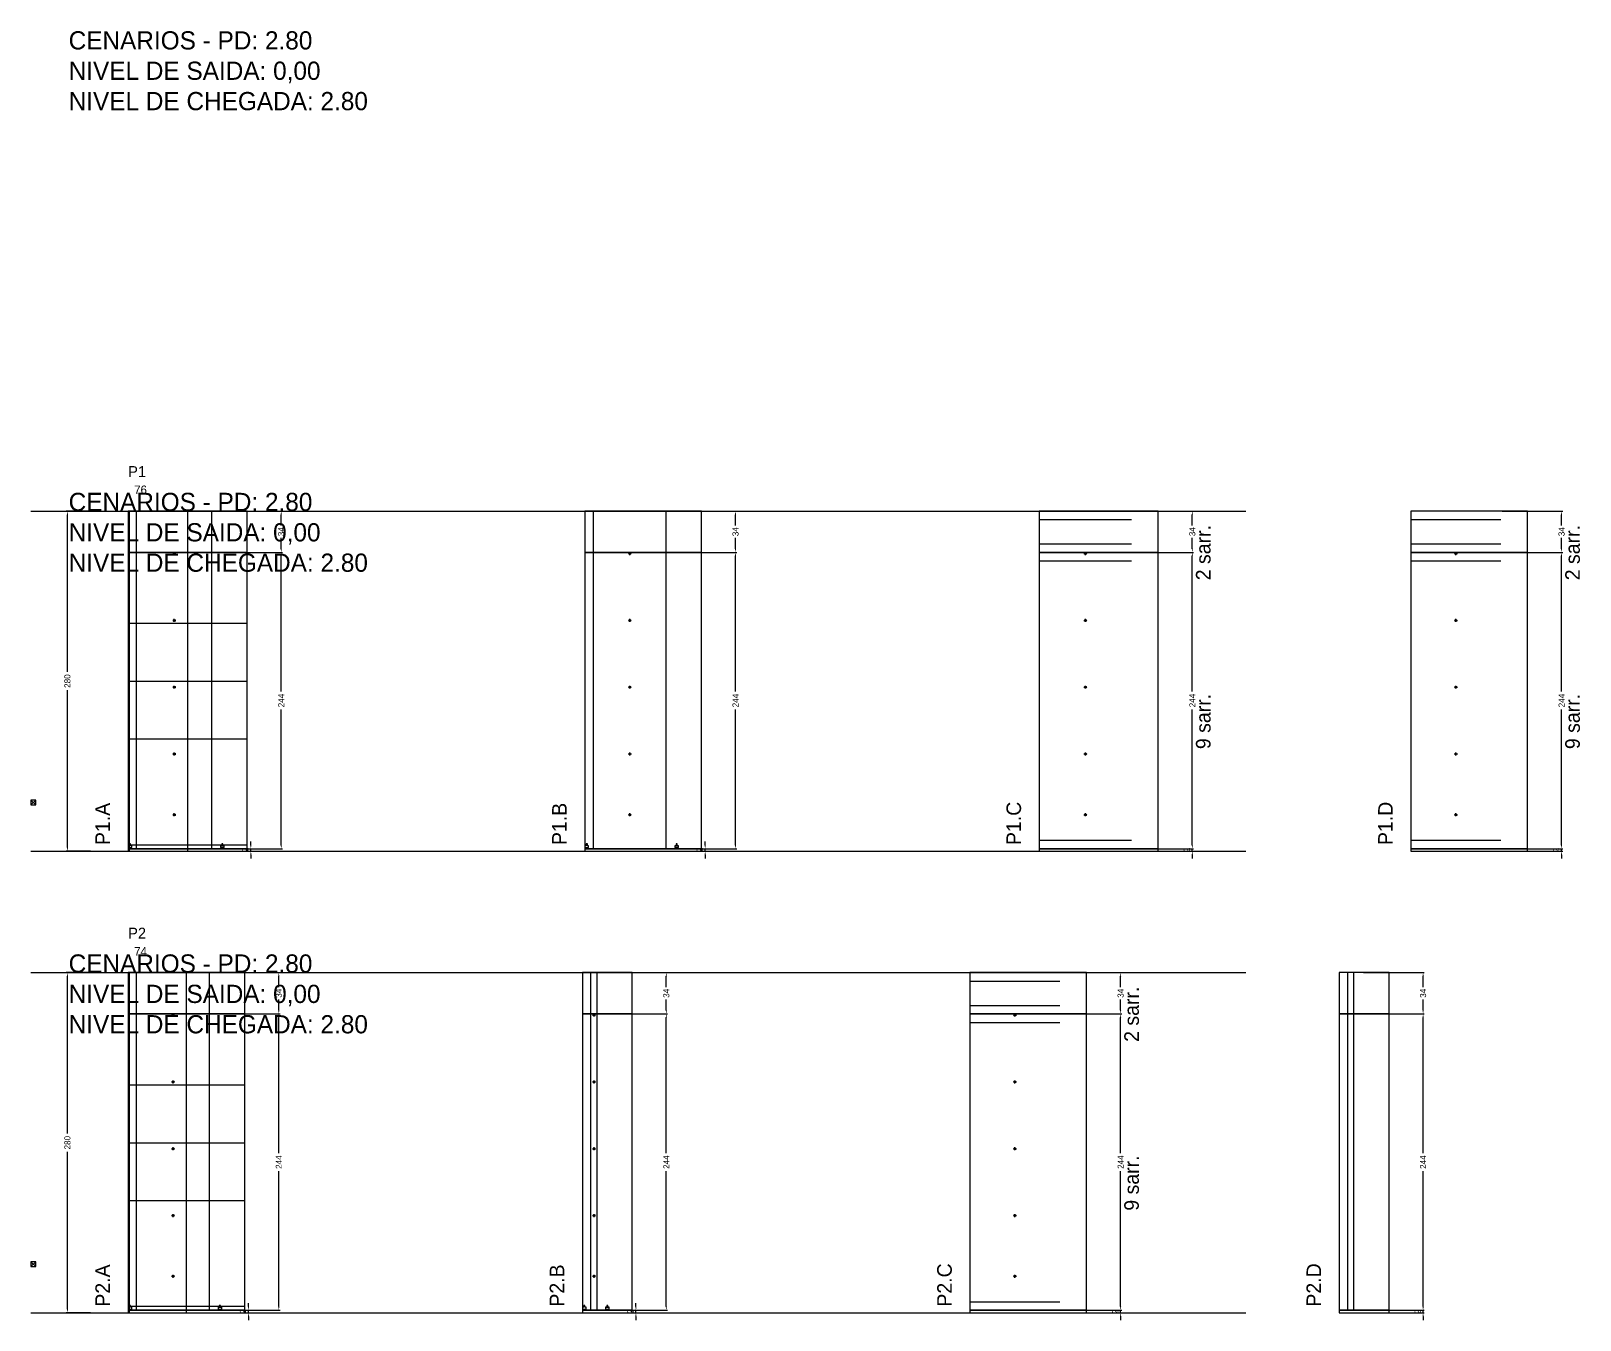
# Model space of a CAD drawing. Header units: centimetres. Extents: x -8500 to 4127, y -3806 to 295.
# Drawn here: x -7000 to -5725, y -766 to 295 of the extents above; entities that cross this region are included whole.
import ezdxf

# ---------------------------------------------------------------- set-up
doc = ezdxf.new("R2010")
doc.units = ezdxf.units.CM
doc.linetypes.add('DASHED', pattern=[2, -2])
for name, color, linetype in [('CHAPA', 140, 'Continuous'), ('COTA', 241, 'Continuous'), ('COTAS FURACAO', 16, 'Continuous'), ('Madeira', 30, 'Continuous'), ('MEIO_PONT', 160, 'Continuous'), ('NOMENCLATURA', 7, 'Continuous'), ('Nível', 160, 'Continuous'), ('Painéis', 200, 'Continuous'), ('Perfil Metálico', 150, 'Continuous'), ('SARR_2.2x7', 40, 'Continuous'), ('SARRAFO DE PRESSAO', 200, 'Continuous'), ('texto', 7, 'Continuous'), ('TEXTO_GERAL', 7, 'Continuous')]:
    doc.layers.add(name, color=color, linetype=linetype)
doc.dimstyles.new('PAINEL-NOVA', dxfattribs={"dimtxt": 5, "dimasz": 3, "dimexe": 1, "dimexo": 1, "dimgap": 1, "dimtad": 1, "dimcen": 2.5, "dimazin": 3, "dimtfac": 1, "dimtmove": 0, "dimatfit": 3})

# ---------------------------------------------------------------- blocks, each defined once
blk = doc.blocks.new('_CLOSEDFILLED')
at = {"color": 0, "linetype": 'BYBLOCK'}
blk.add_solid([(-1, 0.16), (0, 0), (-1, -0.16)], dxfattribs=at)
blk = doc.blocks.new('*D1')
for p, q in [((-6951, -100), (-6971, -100)), ((-6970, -232.5), (-6970, -103)), ((-6970, -377), (-6970, -247.5)), ((-6951, -380), (-6971, -380))]:
    blk.add_line(p, q)
at = {"layer": 'Defpoints'}
for p in [(-6950, -100), (-6970, -380), (-6950, -380)]:
    blk.add_point(p, dxfattribs=at)
at = {"layer": 'COTA', "xscale": 3, "yscale": 3}
for p, rotation in [((-6970, -100), 90), ((-6970, -380), 270)]:
    blk.add_blockref('_CLOSEDFILLED', p, dxfattribs=dict(at, rotation=rotation))
at = {"layer": 'COTA', "insert": (-6970, -240), "char_height": 5, "attachment_point": 5, "rotation": 90}
blk.add_mtext('280', dxfattribs=at)
blk = doc.blocks.new('MULDURA')
at = {"layer": 'Paineis'}
for p, q in [((0, 0), (4, 4)), ((4, 0), (0, 4))]:
    blk.add_line(p, q, dxfattribs=at)
blk.add_lwpolyline([(0, 0), (4, 0), (4, 4), (0, 4)], close=True, dxfattribs=at)
blk = doc.blocks.new('*D3')
for p, q in [((-6843, -134), (-6793, -134)), ((-6794, -248.5), (-6794, -137)), ((-6794, -375), (-6794, -263.5)), ((-6843, -378), (-6793, -378))]:
    blk.add_line(p, q)
at = {"layer": 'Defpoints'}
for p in [(-6844, -134), (-6844, -378), (-6794, -378)]:
    blk.add_point(p, dxfattribs=at)
at = {"layer": 'COTA', "xscale": 3, "yscale": 3}
for p, rotation in [((-6794, -134), 90), ((-6794, -378), 270)]:
    blk.add_blockref('_CLOSEDFILLED', p, dxfattribs=dict(at, rotation=rotation))
at = {"layer": 'COTA', "insert": (-6794, -256), "char_height": 5, "attachment_point": 5, "rotation": 90}
blk.add_mtext('244', dxfattribs=at)
blk = doc.blocks.new('*D4')
for p, q in [((-6843, -100), (-6793, -100)), ((-6794, -112), (-6794, -103)), ((-6794, -131), (-6794, -122)), ((-6843, -134), (-6793, -134))]:
    blk.add_line(p, q)
at = {"layer": 'Defpoints'}
for p in [(-6844, -100), (-6844, -134), (-6794, -134)]:
    blk.add_point(p, dxfattribs=at)
at = {"layer": 'COTA', "xscale": 3, "yscale": 3}
for p, rotation in [((-6794, -100), 90), ((-6794, -134), 270)]:
    blk.add_blockref('_CLOSEDFILLED', p, dxfattribs=dict(at, rotation=rotation))
at = {"layer": 'COTA', "insert": (-6794, -117), "char_height": 5, "attachment_point": 5, "rotation": 90}
blk.add_mtext('34', dxfattribs=at)
blk = doc.blocks.new('SLIPTEE')
at = {"layer": 'Paineis'}
blk.add_lwpolyline([(0, 0), (3, 0), (3, 1.5), (2, 1.5), (2, 3), (1, 3), (1, 1.5), (0, 1.5)], close=True, dxfattribs=at)
blk = doc.blocks.new('SLIPTDD')
at = {"layer": 'Paineis'}
blk.add_line((0, 1.5), (3, 1.5), dxfattribs=at)
blk.add_lwpolyline([(0, 0), (3, 0), (3, 1.5), (2, 1.5), (2, 3), (1, 3), (1, 1.5), (0, 1.5)], close=True, dxfattribs=at)
blk = doc.blocks.new('furacao')
at = {"layer": 'COTAS FURACAO'}
for p, q in [((-1.2, 0), (1.2, 0)), ((0, -1.2), (0, 1.2))]:
    blk.add_line(p, q, dxfattribs=at)
blk.add_circle((0, 0), 0.8, dxfattribs=at)
blk = doc.blocks.new('*D6')
for p, q in [((-6469, -134), (-6419, -134)), ((-6420, -248.5), (-6420, -137)), ((-6420, -375), (-6420, -263.5)), ((-6469, -378), (-6419, -378))]:
    blk.add_line(p, q)
at = {"layer": 'Defpoints'}
for p in [(-6470, -134), (-6470, -378), (-6420, -378)]:
    blk.add_point(p, dxfattribs=at)
at = {"layer": 'COTA', "xscale": 3, "yscale": 3}
for p, rotation in [((-6420, -134), 90), ((-6420, -378), 270)]:
    blk.add_blockref('_CLOSEDFILLED', p, dxfattribs=dict(at, rotation=rotation))
at = {"layer": 'COTA', "insert": (-6420, -256), "char_height": 5, "attachment_point": 5, "rotation": 90}
blk.add_mtext('244', dxfattribs=at)
blk = doc.blocks.new('*D7')
for p, q in [((-6469, -100), (-6419, -100)), ((-6420, -112), (-6420, -103)), ((-6420, -131), (-6420, -122)), ((-6469, -134), (-6419, -134))]:
    blk.add_line(p, q)
at = {"layer": 'Defpoints'}
for p in [(-6470, -100), (-6470, -134), (-6420, -134)]:
    blk.add_point(p, dxfattribs=at)
at = {"layer": 'COTA', "xscale": 3, "yscale": 3}
for p, rotation in [((-6420, -100), 90), ((-6420, -134), 270)]:
    blk.add_blockref('_CLOSEDFILLED', p, dxfattribs=dict(at, rotation=rotation))
at = {"layer": 'COTA', "insert": (-6420, -117), "char_height": 5, "attachment_point": 5, "rotation": 90}
blk.add_mtext('34', dxfattribs=at)
blk = doc.blocks.new('*D9')
for p, q in [((-6093, -134), (-6043, -134)), ((-6044, -248.5), (-6044, -137)), ((-6044, -375), (-6044, -263.5)), ((-6093, -378), (-6043, -378))]:
    blk.add_line(p, q)
at = {"layer": 'Defpoints'}
for p in [(-6094, -134), (-6094, -378), (-6044, -378)]:
    blk.add_point(p, dxfattribs=at)
at = {"layer": 'COTA', "xscale": 3, "yscale": 3}
for p, rotation in [((-6044, -134), 90), ((-6044, -378), 270)]:
    blk.add_blockref('_CLOSEDFILLED', p, dxfattribs=dict(at, rotation=rotation))
at = {"layer": 'COTA', "insert": (-6044, -256), "char_height": 5, "attachment_point": 5, "rotation": 90}
blk.add_mtext('244', dxfattribs=at)
blk = doc.blocks.new('*D10')
for p, q in [((-6093, -100), (-6043, -100)), ((-6044, -112), (-6044, -103)), ((-6044, -131), (-6044, -122)), ((-6093, -134), (-6043, -134))]:
    blk.add_line(p, q)
at = {"layer": 'Defpoints'}
for p in [(-6094, -100), (-6094, -134), (-6044, -134)]:
    blk.add_point(p, dxfattribs=at)
at = {"layer": 'COTA', "xscale": 3, "yscale": 3}
for p, rotation in [((-6044, -100), 90), ((-6044, -134), 270)]:
    blk.add_blockref('_CLOSEDFILLED', p, dxfattribs=dict(at, rotation=rotation))
at = {"layer": 'COTA', "insert": (-6044, -117), "char_height": 5, "attachment_point": 5, "rotation": 90}
blk.add_mtext('34', dxfattribs=at)
blk = doc.blocks.new('*D12')
for p, q in [((-5789, -134), (-5739, -134)), ((-5740, -248.5), (-5740, -137)), ((-5740, -375), (-5740, -263.5)), ((-5789, -378), (-5739, -378))]:
    blk.add_line(p, q)
at = {"layer": 'Defpoints'}
for p in [(-5790, -134), (-5790, -378), (-5740, -378)]:
    blk.add_point(p, dxfattribs=at)
at = {"layer": 'COTA', "xscale": 3, "yscale": 3}
for p, rotation in [((-5740, -134), 90), ((-5740, -378), 270)]:
    blk.add_blockref('_CLOSEDFILLED', p, dxfattribs=dict(at, rotation=rotation))
at = {"layer": 'COTA', "insert": (-5740, -256), "char_height": 5, "attachment_point": 5, "rotation": 90}
blk.add_mtext('244', dxfattribs=at)
blk = doc.blocks.new('*D13')
for p, q in [((-5789, -100), (-5739, -100)), ((-5740, -112), (-5740, -103)), ((-5740, -131), (-5740, -122)), ((-5789, -134), (-5739, -134))]:
    blk.add_line(p, q)
at = {"layer": 'Defpoints'}
for p in [(-5790, -100), (-5790, -134), (-5740, -134)]:
    blk.add_point(p, dxfattribs=at)
at = {"layer": 'COTA', "xscale": 3, "yscale": 3}
for p, rotation in [((-5740, -100), 90), ((-5740, -134), 270)]:
    blk.add_blockref('_CLOSEDFILLED', p, dxfattribs=dict(at, rotation=rotation))
at = {"layer": 'COTA', "insert": (-5740, -117), "char_height": 5, "attachment_point": 5, "rotation": 90}
blk.add_mtext('34', dxfattribs=at)
blk = doc.blocks.new('*D27')
for p, q in [((-6951, -480), (-6971, -480)), ((-6970, -612.5), (-6970, -483)), ((-6970, -757), (-6970, -627.5)), ((-6951, -760), (-6971, -760))]:
    blk.add_line(p, q)
at = {"layer": 'Defpoints'}
for p in [(-6950, -480), (-6970, -760), (-6950, -760)]:
    blk.add_point(p, dxfattribs=at)
at = {"layer": 'COTA', "xscale": 3, "yscale": 3}
for p, rotation in [((-6970, -480), 90), ((-6970, -760), 270)]:
    blk.add_blockref('_CLOSEDFILLED', p, dxfattribs=dict(at, rotation=rotation))
at = {"layer": 'COTA', "insert": (-6970, -620), "char_height": 5, "attachment_point": 5, "rotation": 90}
blk.add_mtext('280', dxfattribs=at)
blk = doc.blocks.new('*D29')
for p, q in [((-6845, -514), (-6795, -514)), ((-6796, -628.5), (-6796, -517)), ((-6796, -755), (-6796, -643.5)), ((-6845, -758), (-6795, -758))]:
    blk.add_line(p, q)
at = {"layer": 'Defpoints'}
for p in [(-6846, -514), (-6846, -758), (-6796, -758)]:
    blk.add_point(p, dxfattribs=at)
at = {"layer": 'COTA', "xscale": 3, "yscale": 3}
for p, rotation in [((-6796, -514), 90), ((-6796, -758), 270)]:
    blk.add_blockref('_CLOSEDFILLED', p, dxfattribs=dict(at, rotation=rotation))
at = {"layer": 'COTA', "insert": (-6796, -636), "char_height": 5, "attachment_point": 5, "rotation": 90}
blk.add_mtext('244', dxfattribs=at)
blk = doc.blocks.new('*D30')
for p, q in [((-6845, -480), (-6795, -480)), ((-6796, -492), (-6796, -483)), ((-6796, -511), (-6796, -502)), ((-6845, -514), (-6795, -514))]:
    blk.add_line(p, q)
at = {"layer": 'Defpoints'}
for p in [(-6846, -480), (-6846, -514), (-6796, -514)]:
    blk.add_point(p, dxfattribs=at)
at = {"layer": 'COTA', "xscale": 3, "yscale": 3}
for p, rotation in [((-6796, -480), 90), ((-6796, -514), 270)]:
    blk.add_blockref('_CLOSEDFILLED', p, dxfattribs=dict(at, rotation=rotation))
at = {"layer": 'COTA', "insert": (-6796, -497), "char_height": 5, "attachment_point": 5, "rotation": 90}
blk.add_mtext('34', dxfattribs=at)
blk = doc.blocks.new('*D32')
for p, q in [((-6526, -514), (-6476, -514)), ((-6477, -628.5), (-6477, -517)), ((-6477, -755), (-6477, -643.5)), ((-6526, -758), (-6476, -758))]:
    blk.add_line(p, q)
at = {"layer": 'Defpoints'}
for p in [(-6527, -514), (-6527, -758), (-6477, -758)]:
    blk.add_point(p, dxfattribs=at)
at = {"layer": 'COTA', "xscale": 3, "yscale": 3}
for p, rotation in [((-6477, -514), 90), ((-6477, -758), 270)]:
    blk.add_blockref('_CLOSEDFILLED', p, dxfattribs=dict(at, rotation=rotation))
at = {"layer": 'COTA', "insert": (-6477, -636), "char_height": 5, "attachment_point": 5, "rotation": 90}
blk.add_mtext('244', dxfattribs=at)
blk = doc.blocks.new('*D33')
for p, q in [((-6526, -480), (-6476, -480)), ((-6477, -492), (-6477, -483)), ((-6477, -511), (-6477, -502)), ((-6526, -514), (-6476, -514))]:
    blk.add_line(p, q)
at = {"layer": 'Defpoints'}
for p in [(-6527, -480), (-6527, -514), (-6477, -514)]:
    blk.add_point(p, dxfattribs=at)
at = {"layer": 'COTA', "xscale": 3, "yscale": 3}
for p, rotation in [((-6477, -480), 90), ((-6477, -514), 270)]:
    blk.add_blockref('_CLOSEDFILLED', p, dxfattribs=dict(at, rotation=rotation))
at = {"layer": 'COTA', "insert": (-6477, -497), "char_height": 5, "attachment_point": 5, "rotation": 90}
blk.add_mtext('34', dxfattribs=at)
blk = doc.blocks.new('*D35')
for p, q in [((-6152, -514), (-6102, -514)), ((-6103, -628.5), (-6103, -517)), ((-6103, -755), (-6103, -643.5)), ((-6152, -758), (-6102, -758))]:
    blk.add_line(p, q)
at = {"layer": 'Defpoints'}
for p in [(-6153, -514), (-6153, -758), (-6103, -758)]:
    blk.add_point(p, dxfattribs=at)
at = {"layer": 'COTA', "xscale": 3, "yscale": 3}
for p, rotation in [((-6103, -514), 90), ((-6103, -758), 270)]:
    blk.add_blockref('_CLOSEDFILLED', p, dxfattribs=dict(at, rotation=rotation))
at = {"layer": 'COTA', "insert": (-6103, -636), "char_height": 5, "attachment_point": 5, "rotation": 90}
blk.add_mtext('244', dxfattribs=at)
blk = doc.blocks.new('*D36')
for p, q in [((-6152, -480), (-6102, -480)), ((-6103, -492), (-6103, -483)), ((-6103, -511), (-6103, -502)), ((-6152, -514), (-6102, -514))]:
    blk.add_line(p, q)
at = {"layer": 'Defpoints'}
for p in [(-6153, -480), (-6153, -514), (-6103, -514)]:
    blk.add_point(p, dxfattribs=at)
at = {"layer": 'COTA', "xscale": 3, "yscale": 3}
for p, rotation in [((-6103, -480), 90), ((-6103, -514), 270)]:
    blk.add_blockref('_CLOSEDFILLED', p, dxfattribs=dict(at, rotation=rotation))
at = {"layer": 'COTA', "insert": (-6103, -497), "char_height": 5, "attachment_point": 5, "rotation": 90}
blk.add_mtext('34', dxfattribs=at)
blk = doc.blocks.new('*D38')
for p, q in [((-5903, -514), (-5853, -514)), ((-5854, -628.5), (-5854, -517)), ((-5854, -755), (-5854, -643.5)), ((-5903, -758), (-5853, -758))]:
    blk.add_line(p, q)
at = {"layer": 'Defpoints'}
for p in [(-5904, -514), (-5904, -758), (-5854, -758)]:
    blk.add_point(p, dxfattribs=at)
at = {"layer": 'COTA', "xscale": 3, "yscale": 3}
for p, rotation in [((-5854, -514), 90), ((-5854, -758), 270)]:
    blk.add_blockref('_CLOSEDFILLED', p, dxfattribs=dict(at, rotation=rotation))
at = {"layer": 'COTA', "insert": (-5854, -636), "char_height": 5, "attachment_point": 5, "rotation": 90}
blk.add_mtext('244', dxfattribs=at)
blk = doc.blocks.new('*D39')
for p, q in [((-5903, -480), (-5853, -480)), ((-5854, -492), (-5854, -483)), ((-5854, -511), (-5854, -502)), ((-5903, -514), (-5853, -514))]:
    blk.add_line(p, q)
at = {"layer": 'Defpoints'}
for p in [(-5904, -480), (-5904, -514), (-5854, -514)]:
    blk.add_point(p, dxfattribs=at)
at = {"layer": 'COTA', "xscale": 3, "yscale": 3}
for p, rotation in [((-5854, -480), 90), ((-5854, -514), 270)]:
    blk.add_blockref('_CLOSEDFILLED', p, dxfattribs=dict(at, rotation=rotation))
at = {"layer": 'COTA', "insert": (-5854, -497), "char_height": 5, "attachment_point": 5, "rotation": 90}
blk.add_mtext('34', dxfattribs=at)

msp = doc.modelspace()

# ---------------------------------------------------------------- linework, layer by layer
at = {"layer": 'CHAPA'}
for points in [[(-6920, -380), (-6918.8, -380), (-6918.8, -100), (-6920, -100)], [(-6920, -760), (-6918.8, -760), (-6918.8, -480), (-6920, -480)]]:
    msp.add_lwpolyline(points, close=True, dxfattribs=at)
at = {"layer": 'Madeira'}
for points in [[(-6920, -192.4), (-6822, -192.4)], [(-6920, -287.6), (-6822, -287.6)], [(-6920, -572.4), (-6824, -572.4)], [(-6920, -667.6), (-6824, -667.6)]]:
    msp.add_lwpolyline(points, dxfattribs=at)
at = {"layer": 'MEIO_PONT'}
for points in [[(-6920, -240), (-6822, -240)], [(-6920, -620), (-6824, -620)]]:
    msp.add_lwpolyline(points, dxfattribs=at)
at = {"layer": 'Nível', "linetype": 'DASHED'}
for points in [[(-7000, -100), (-6000, -100)], [(-7000, -380), (-6000, -380)], [(-7000, -480), (-6000, -480)], [(-7000, -760), (-6000, -760)]]:
    msp.add_lwpolyline(points, dxfattribs=at)
at = {"layer": 'Painéis'}
for points in [[(-6920, -134), (-6822, -134), (-6822, -100), (-6920, -100)], [(-6920, -380), (-6822, -380), (-6822, -100), (-6920, -100)], [(-6544, -134), (-6448, -134), (-6448, -100), (-6544, -100)], [(-6170, -134), (-6072, -134), (-6072, -100), (-6170, -100)], [(-5864, -134), (-5768, -134), (-5768, -100), (-5864, -100)], [(-6920, -378), (-6822, -378), (-6822, -134), (-6920, -134)], [(-6544, -378), (-6448, -378), (-6448, -134), (-6544, -134)], [(-6170, -378), (-6072, -378), (-6072, -134), (-6170, -134)], [(-5864, -378), (-5768, -378), (-5768, -134), (-5864, -134)], [(-6920, -380), (-6822, -380), (-6822, -378), (-6920, -378)], [(-6544, -380), (-6448, -380), (-6448, -378), (-6544, -378)], [(-6170, -380), (-6072, -380), (-6072, -378), (-6170, -378)], [(-5864, -380), (-5768, -380), (-5768, -378), (-5864, -378)], [(-6920, -514), (-6824, -514), (-6824, -480), (-6920, -480)], [(-6920, -760), (-6824, -760), (-6824, -480), (-6920, -480)], [(-6546, -514), (-6505, -514), (-6505, -480), (-6546, -480)], [(-6227, -514), (-6131, -514), (-6131, -480), (-6227, -480)], [(-5923, -514), (-5882, -514), (-5882, -480), (-5923, -480)], [(-6920, -758), (-6824, -758), (-6824, -514), (-6920, -514)], [(-6546, -758), (-6505, -758), (-6505, -514), (-6546, -514)], [(-6227, -758), (-6131, -758), (-6131, -514), (-6227, -514)], [(-5923, -758), (-5882, -758), (-5882, -514), (-5923, -514)], [(-6920, -760), (-6824, -760), (-6824, -758), (-6920, -758)], [(-6546, -760), (-6505, -760), (-6505, -758), (-6546, -758)], [(-6227, -760), (-6131, -760), (-6131, -758), (-6227, -758)], [(-5923, -760), (-5882, -760), (-5882, -758), (-5923, -758)]]:
    msp.add_lwpolyline(points, close=True, dxfattribs=at)
at = {"layer": 'Perfil Metálico'}
for p, q in [((-6871, -380), (-6871, -100)), ((-6872, -760), (-6872, -480))]:
    msp.add_line(p, q, dxfattribs=at)
at = {"layer": 'SARR_2.2x7'}
for points in [[(-6913, -134), (-6913, -100)], [(-6851, -134), (-6851, -100)], [(-6537, -134), (-6537, -100)], [(-6477, -134), (-6477, -100)], [(-6170, -107), (-6094, -107)], [(-5864, -107), (-5790, -107)], [(-6170, -127), (-6094, -127)], [(-5864, -127), (-5790, -127)], [(-6170, -141), (-6094, -141)], [(-5864, -141), (-5790, -141)], [(-6170, -371), (-6094, -371)], [(-5864, -371), (-5790, -371)], [(-6913, -514), (-6913, -480)], [(-6853, -514), (-6853, -480)], [(-6539, -514), (-6539, -480)], [(-6534, -514), (-6534, -480)], [(-5916, -514), (-5916, -480)], [(-5911, -514), (-5911, -480)], [(-6227, -487), (-6153, -487)], [(-6227, -507), (-6153, -507)], [(-6227, -521), (-6153, -521)], [(-6227, -751), (-6153, -751)]]:
    msp.add_lwpolyline(points, dxfattribs=at)
at = {"layer": 'SARR_2.2x7', "linetype": 'DASHED'}
for points in [[(-6913, -378), (-6913, -134)], [(-6851, -378), (-6851, -134)], [(-6537, -378), (-6537, -134)], [(-6477, -378), (-6477, -134)], [(-6913, -758), (-6913, -514)], [(-6853, -758), (-6853, -514)], [(-6539, -758), (-6539, -514)], [(-6534, -758), (-6534, -514)], [(-5916, -758), (-5916, -514)], [(-5911, -758), (-5911, -514)]]:
    msp.add_lwpolyline(points, dxfattribs=at)
at = {"layer": 'SARRAFO DE PRESSAO'}
for points in [[(-6920, -380), (-6822, -380), (-6822, -375), (-6920, -375)], [(-6920, -760), (-6824, -760), (-6824, -755), (-6920, -755)]]:
    msp.add_lwpolyline(points, close=True, dxfattribs=at)

# ---------------------------------------------------------------- block references
at = {"layer": 'COTA'}
for name, p in [('furacao', (-6882, -135)), ('furacao', (-6507, -135)), ('furacao', (-6132, -135)), ('furacao', (-5827, -135)), ('furacao', (-6882, -190)), ('furacao', (-6507, -190)), ('furacao', (-6132, -190)), ('furacao', (-5827, -190)), ('furacao', (-6882, -245)), ('furacao', (-6507, -245)), ('furacao', (-6132, -245)), ('furacao', (-5827, -245)), ('furacao', (-6882, -300)), ('furacao', (-6507, -300)), ('furacao', (-6132, -300)), ('furacao', (-5827, -300)), ('MULDURA', (-7000, -342)), ('furacao', (-6882, -350)), ('furacao', (-6507, -350)), ('furacao', (-6132, -350)), ('furacao', (-5827, -350)), ('SLIPTEE', (-6920, -377)), ('SLIPTDD', (-6844, -377)), ('SLIPTEE', (-6544, -377)), ('SLIPTDD', (-6470, -377)), ('furacao', (-6883, -515)), ('furacao', (-6536.5, -515)), ('furacao', (-6190, -515)), ('furacao', (-6883, -570)), ('furacao', (-6536.5, -570)), ('furacao', (-6190, -570)), ('furacao', (-6883, -625)), ('furacao', (-6536.5, -625)), ('furacao', (-6190, -625)), ('furacao', (-6883, -680)), ('furacao', (-6536.5, -680)), ('furacao', (-6190, -680)), ('MULDURA', (-7000, -722)), ('furacao', (-6883, -730)), ('furacao', (-6536.5, -730)), ('furacao', (-6190, -730)), ('SLIPTEE', (-6920, -757)), ('SLIPTDD', (-6846, -757)), ('SLIPTEE', (-6546, -757)), ('SLIPTDD', (-6527, -757))]:
    msp.add_blockref(name, p, dxfattribs=at)

# ---------------------------------------------------------------- texts
at = {"layer": 'NOMENCLATURA'}
for s, p in [('CENARIOS - PD: 2.80', (-6969, 280)), ('NIVEL DE SAIDA: 0,00', (-6969, 255)), ('NIVEL DE CHEGADA: 2.80', (-6969, 230)), ('CENARIOS - PD: 2.80', (-6969, -100)), ('NIVEL DE SAIDA: 0,00', (-6969, -125)), ('NIVEL DE CHEGADA: 2.80', (-6969, -150)), ('CENARIOS - PD: 2.80', (-6969, -480)), ('NIVEL DE SAIDA: 0,00', (-6969, -505)), ('NIVEL DE CHEGADA: 2.80', (-6969, -530))]:
    msp.add_text(s, height=15, dxfattribs=at).set_placement(p)
for s, p in [('2 sarr.', (-6029, -157)), ('2 sarr.', (-5725, -157)), ('9 sarr.', (-6029, -296)), ('9 sarr.', (-5725, -296)), ('P1.A', (-6935, -375)), ('P1.B', (-6559, -375)), ('P1.C', (-6185, -375)), ('P1.D', (-5879, -375)), ('2 sarr.', (-6088, -537)), ('9 sarr.', (-6088, -676)), ('P2.A', (-6935, -755)), ('P2.B', (-6561, -755)), ('P2.C', (-6242, -755)), ('P2.D', (-5938, -755))]:
    msp.add_text(s, height=12, rotation=90, dxfattribs=at).set_placement(p)
at = {"layer": 'texto'}
for s, p in [('76', (-6915, -86)), ('74', (-6915, -466))]:
    msp.add_text(s, height=7, dxfattribs=at).set_placement(p)
at = {"layer": 'TEXTO_GERAL'}
for s, p in [('P1', (-6920, -72)), ('P2', (-6920, -452))]:
    msp.add_text(s, height=9, dxfattribs=at).set_placement(p)

# ---------------------------------------------------------------- dimensions: what is measured, and where the dimension line sits
at = {"layer": 'COTA'}
for base, p1, p2, picture, middle in [((-6970, -380), (-6950, -380), (-6950, -100), '*D1', (-6970, -240)), ((-6794, -134), (-6844, -134), (-6844, -100), '*D4', (-6794, -117)), ((-6420, -134), (-6470, -134), (-6470, -100), '*D7', (-6420, -117)), ((-6044, -134), (-6094, -134), (-6094, -100), '*D10', (-6044, -117)), ((-5740, -134), (-5790, -134), (-5790, -100), '*D13', (-5740, -117)), ((-6794, -378), (-6844, -378), (-6844, -134), '*D3', (-6794, -256)), ((-6420, -378), (-6470, -378), (-6470, -134), '*D6', (-6420, -256)), ((-6044, -378), (-6094, -378), (-6094, -134), '*D9', (-6044, -256)), ((-5740, -378), (-5790, -378), (-5790, -134), '*D12', (-5740, -256)), ((-6970, -760), (-6950, -760), (-6950, -480), '*D27', (-6970, -620)), ((-6796, -514), (-6846, -514), (-6846, -480), '*D30', (-6796, -497)), ((-6477, -514), (-6527, -514), (-6527, -480), '*D33', (-6477, -497)), ((-6103, -514), (-6153, -514), (-6153, -480), '*D36', (-6103, -497)), ((-5854, -514), (-5904, -514), (-5904, -480), '*D39', (-5854, -497)), ((-6796, -758), (-6846, -758), (-6846, -514), '*D29', (-6796, -636)), ((-6477, -758), (-6527, -758), (-6527, -514), '*D32', (-6477, -636)), ((-6103, -758), (-6153, -758), (-6153, -514), '*D35', (-6103, -636)), ((-5854, -758), (-5904, -758), (-5904, -514), '*D38', (-5854, -636))]:
    dim = msp.add_linear_dim(base=base, p1=p1, p2=p2, angle=90, dimstyle='PAINEL-NOVA', dxfattribs=at)
    dim.commit()
    dim.dimension.update_dxf_attribs({"geometry": picture, "text_midpoint": middle})
for base, p1, p2 in [((-6819, -380), (-6844, -380), (-6844, -378)), ((-6445, -380), (-6470, -380), (-6470, -378)), ((-6044, -380), (-6094, -380), (-6094, -378)), ((-5740, -380), (-5790, -380), (-5790, -378)), ((-6821, -760), (-6846, -760), (-6846, -758)), ((-6502, -760), (-6527, -760), (-6527, -758)), ((-6103, -760), (-6153, -760), (-6153, -758)), ((-5854, -760), (-5904, -760), (-5904, -758))]:
    msp.add_linear_dim(base=base, p1=p1, p2=p2, angle=90, dimstyle='PAINEL-NOVA', dxfattribs=at).render()

doc.saveas('drawing.dxf')
